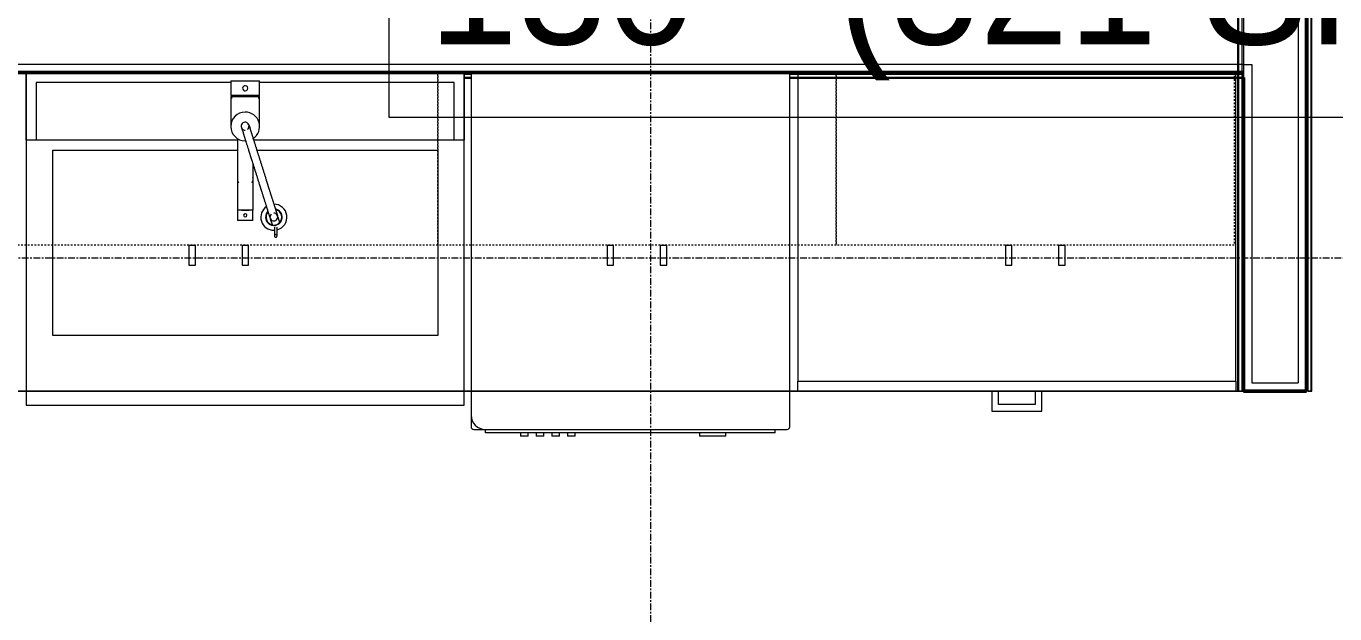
# Model space of a CAD drawing. Header units: inches. Extents: x -4235 to -464, y 9706 to 12425.
# Drawn here: x -2874.4 to -2775.8, y 10140.4 to 10184.7 of the extents above; entities that cross this region are included whole.
import ezdxf

# ---------------------------------------------------------------- set-up
doc = ezdxf.new("R2010")
doc.units = ezdxf.units.IN
doc.header["$MEASUREMENT"] = 0
doc.linetypes.add('Dash', pattern=[0.25, 0.125, -0.125])
doc.linetypes.add('Grid Line 1_2_', pattern=[0.875, 0.5, -0.125, 0.125, -0.125])
for name, color, linetype, lineweight in [('0-1', 7, 'Continuous', 5), ('0-2', 10, 'Continuous', 9), ('A-AREA-IDEN', 2, 'Continuous', 9), ('A-WALL-1', 250, 'Continuous', 50), ('A-WALL-2', 50, 'Continuous', 13), ('A-WALL-3', 10, 'Continuous', 9), ('A-WALL-4', 254, 'Continuous', 9), ('A-WALL-5', 7, 'Continuous', 9), ('A-WALL-6', 113, 'Continuous', 9), ('P-SANR-FIXT-1', 7, 'Continuous', 9), ('P-SANR-FIXT-2', 254, 'Continuous', 9), ('Q-CASE-1', 254, 'Continuous', 9), ('Q-CASE-2', 7, 'Continuous', 9), ('Q-CASE-3', 10, 'Continuous', 9), ('Q-CASE-4', 7, 'Dash', 9), ('Q-SPCQ-1', 7, 'Continuous', 9), ('Q-SPCQ-2', 10, 'Continuous', 9), ('Q-SPCQ-3', 254, 'Continuous', 9), ('S-GRID-1', 1, 'Grid Line 1_2_', 9)]:
    doc.layers.add(name, color=color, linetype=linetype, lineweight=lineweight)
doc.styles.add('Century Gothic', font='ufonts.com_century-gothic.ttf', dxfattribs={"height": 9})

# ---------------------------------------------------------------- blocks, each defined once
blk = doc.blocks.new('Basic Wall _ INT - W4BØF - _5_8 GYP - 2X4 WOOD_BATT_ - 5_8 GYP_ - ___-2701719-BACKGROUND - 1ST FLOOR')
at = {"layer": 'A-WALL-3'}
for p, q in [((-2841.375, 10181.164), (-2874.375, 10181.164)), ((-2840.86, 10181.164), (-2841.375, 10181.164)), ((-2841.375, 10181.039), (-2840.86, 10181.039)), ((-2841.375, 10180.813), (-2840.86, 10180.813)), ((-2782.688, 10181.164), (-2816.86, 10181.164)), ((-2816.86, 10181.039), (-2782.688, 10181.039)), ((-2816.86, 10180.813), (-2783.101, 10180.813)), ((-2783.101, 10180.813), (-2783.009, 10180.813)), ((-2783.101, 10180.751), (-2783.009, 10180.751)), ((-2782.982, 10180.813), (-2782.911, 10180.813)), ((-2782.982, 10180.751), (-2782.911, 10180.751)), ((-2782.89, 10180.813), (-2782.845, 10180.813)), ((-2782.89, 10180.751), (-2782.845, 10180.751)), ((-2782.688, 10181.164), (-2782.688, 10181.122)), ((-2782.688, 10181.14), (-2782.688, 10181.164)), ((-2782.688, 10181.122), (-2782.688, 10181.1)), ((-2782.688, 10181.1), (-2782.688, 10181.039)), ((-2782.688, 10181.039), (-2782.688, 10180.792)), ((-2782.688, 10180.963), (-2782.688, 10181.024)), ((-2782.688, 10180.813), (-2782.688, 10180.959))]:
    blk.add_line(p, q, dxfattribs=at)
at = {"layer": 'A-WALL-4'}
for p, q in [((-2841.375, 10180.751), (-2840.86, 10180.751)), ((-2816.86, 10180.751), (-2783.101, 10180.751))]:
    blk.add_line(p, q, dxfattribs=at)
blk = doc.blocks.new('Basic Wall _ INT - W4BØF - _5_8 GYP - 2X4 WOOD_BATT_ - 5_8 GYP_ - ___-2701722-BACKGROUND - 1ST FLOOR')
at = {"layer": 'A-WALL-3'}
for p, q in [((-2777.914, 10265.593), (-2777.938, 10265.569)), ((-2777.736, 10265.771), (-2777.798, 10265.709)), ((-2777.586, 10265.92), (-2777.732, 10265.775)), ((-2777.524, 10265.983), (-2777.586, 10265.92))]:
    blk.add_line(p, q, dxfattribs=at)
at = {"layer": 'A-WALL-4'}
for p, q in [((-2777.938, 10265.569), (-2777.938, 10157.164)), ((-2777.586, 10157.164), (-2777.586, 10265.92)), ((-2777.938, 10157.164), (-2777.914, 10157.164)), ((-2777.798, 10157.164), (-2777.736, 10157.164)), ((-2777.732, 10157.164), (-2777.586, 10157.164)), ((-2777.586, 10157.164), (-2777.524, 10157.164))]:
    blk.add_line(p, q, dxfattribs=at)
at = {"layer": 'A-WALL-5'}
for p, q in [((-2777.813, 10157.164), (-2777.813, 10265.694)), ((-2777.524, 10157.164), (-2777.524, 10265.983)), ((-2777.895, 10157.164), (-2777.938, 10157.164)), ((-2777.813, 10157.164), (-2777.895, 10157.164)), ((-2777.524, 10157.164), (-2777.813, 10157.164))]:
    blk.add_line(p, q, dxfattribs=at)
at = {"layer": 'A-WALL-5', "flags": 128}
for points in [[(-2777.895, 10265.612), (-2777.874, 10265.633), (-2777.854, 10265.653), (-2777.837, 10265.67), (-2777.824, 10265.683), (-2777.815, 10265.691), (-2777.813, 10265.694)], [(-2777.813, 10265.694), (-2777.793, 10265.714), (-2777.735, 10265.771), (-2777.644, 10265.863), (-2777.524, 10265.983)]]:
    blk.add_lwpolyline(points, dxfattribs=at)
blk = doc.blocks.new('Basic Wall _ INT - W4BØF - _5_8 GYP - 2X4 WOOD_BATT_ - 5_8 GYP_ - ___-2701721-BACKGROUND - 1ST FLOOR')
at = {"layer": 'A-WALL-3'}
for p, q in [((-2782.893, 10260.613), (-2783.039, 10260.468)), ((-2782.828, 10260.679), (-2782.889, 10260.617)), ((-2782.688, 10260.819), (-2782.712, 10260.795)), ((-2783.039, 10260.468), (-2783.101, 10260.405)), ((-2783.039, 10186.209), (-2783.039, 10186.328)), ((-2783.039, 10186.117), (-2783.039, 10186.208)), ((-2783.039, 10186.059), (-2783.039, 10186.117)), ((-2783.039, 10185.299), (-2783.039, 10185.914)), ((-2782.688, 10185.914), (-2782.688, 10181.164)), ((-2783.039, 10181.839), (-2783.039, 10185.289)), ((-2783.039, 10181.166), (-2783.039, 10181.789)), ((-2783.101, 10180.962), (-2783.101, 10181.02)), ((-2783.101, 10180.871), (-2783.101, 10180.962)), ((-2783.101, 10180.789), (-2783.101, 10180.87)), ((-2783.039, 10180.962), (-2783.039, 10181.02)), ((-2783.039, 10180.871), (-2783.039, 10180.962)), ((-2783.039, 10180.789), (-2783.039, 10180.87)), ((-2783.039, 10157.664), (-2783.039, 10180.751)), ((-2782.813, 10181.14), (-2782.813, 10180.789)), ((-2782.688, 10181.164), (-2782.688, 10180.789)), ((-2782.688, 10180.789), (-2782.688, 10157.664)), ((-2783.101, 10157.164), (-2783.101, 10157.664)), ((-2782.813, 10157.164), (-2783.101, 10157.164)), ((-2783.101, 10157.164), (-2783.039, 10157.164)), ((-2783.039, 10157.164), (-2783.039, 10157.664)), ((-2783.039, 10157.164), (-2782.893, 10157.164)), ((-2782.889, 10157.164), (-2782.828, 10157.164)), ((-2782.813, 10157.664), (-2782.813, 10157.164)), ((-2782.73, 10157.164), (-2782.813, 10157.164)), ((-2782.688, 10157.164), (-2782.73, 10157.164)), ((-2782.712, 10157.164), (-2782.688, 10157.164)), ((-2782.688, 10157.664), (-2782.688, 10157.164))]:
    blk.add_line(p, q, dxfattribs=at)
at = {"layer": 'A-WALL-4'}
for p, q in [((-2782.688, 10260.819), (-2782.688, 10185.914)), ((-2783.039, 10186.328), (-2783.039, 10260.468)), ((-2783.101, 10186.209), (-2783.101, 10186.328)), ((-2783.101, 10186.117), (-2783.101, 10186.208)), ((-2783.101, 10186.059), (-2783.101, 10186.117)), ((-2783.101, 10185.3), (-2783.101, 10185.914)), ((-2782.813, 10185.914), (-2782.813, 10185.293)), ((-2783.101, 10181.848), (-2783.101, 10185.289)), ((-2782.813, 10185.289), (-2782.813, 10181.807)), ((-2783.101, 10181.166), (-2783.101, 10181.841)), ((-2782.813, 10181.789), (-2782.813, 10181.165)), ((-2783.101, 10157.664), (-2783.101, 10180.789)), ((-2782.813, 10180.789), (-2782.813, 10157.664))]:
    blk.add_line(p, q, dxfattribs=at)
at = {"layer": 'A-WALL-5'}
for p, q in [((-2782.813, 10260.694), (-2782.813, 10185.914)), ((-2783.101, 10186.328), (-2783.101, 10260.405))]:
    blk.add_line(p, q, dxfattribs=at)
at = {"layer": 'A-WALL-5', "flags": 128}
for points in [[(-2783.101, 10260.405), (-2782.982, 10260.525), (-2782.89, 10260.617), (-2782.832, 10260.674), (-2782.813, 10260.694)], [(-2782.813, 10260.694), (-2782.81, 10260.697), (-2782.802, 10260.705), (-2782.789, 10260.718), (-2782.772, 10260.735), (-2782.752, 10260.755), (-2782.73, 10260.776)]]:
    blk.add_lwpolyline(points, dxfattribs=at)
blk = doc.blocks.new('300 Series Wall Hung Cabinet_302 - 33_ X 21_-2749814-BACKGROUND - 1ST FLOOR')
at = {"layer": 'Q-CASE-2'}
for p, q in [((-1.762, 16.874), (-2.25, 16.874)), ((-2.25, 16.874), (-2.25, 15.375)), ((-1.762, 15.375), (-1.762, 16.874)), ((2.238, 16.874), (1.75, 16.874)), ((1.75, 16.874), (1.75, 15.375)), ((2.238, 15.375), (2.238, 16.874)), ((-1.762, 15.375), (-2.25, 15.375)), ((2.238, 15.375), (1.75, 15.375))]:
    blk.add_line(p, q, dxfattribs=at)
at = {"layer": 'Q-CASE-4'}
for p, q in [((-16.5, 2.375), (-16.5, 15.375)), ((-16.5, 15.375), (16.5, 15.375)), ((16.5, 15.375), (16.5, 2.375)), ((16.5, 2.375), (-16.5, 2.375))]:
    blk.add_line(p, q, dxfattribs=at)
blk = doc.blocks.new('Vanity Cabinet-Double Door - 33_-V34-BACKGROUND - 1ST FLOOR')
at = {"layer": 'Q-CASE-1'}
for p, q in [((-15.762, -5.097), (-15.762, -0.375)), ((-15.762, -0.375), (-15.762, -5.097)), ((-15.012, -0.75), (-15.012, -5.097)), ((-0.345, -0.75), (-15.012, -0.75)), ((16.488, -0.75), (1.82, -0.75)), ((16.488, -5.097), (16.488, -0.75)), ((17.238, -0.375), (17.238, -5.097)), ((17.238, -5.097), (17.238, -0.375))]:
    blk.add_line(p, q, dxfattribs=at)
at = {"layer": 'Q-CASE-3'}
for p, q in [((-15.762, -0.375), (-15.762, 0)), ((-15.762, 0), (17.238, 0)), ((-15.762, 0), (-15.762, -0.375)), ((17.238, 0), (-15.762, 0)), ((17.238, 0), (-15.762, 0)), ((17.238, 0), (17.238, -0.375)), ((17.238, -0.375), (17.238, 0))]:
    blk.add_line(p, q, dxfattribs=at)
blk = doc.blocks.new('Base Cabinet 3 Drawer 230 - Base Cabinet 3 Drawer 230 33_-2609767-BACKGROUND - 1ST FLOOR')
at = {"layer": 'Q-CASE-1'}
for p, q in [((-15.762, 24), (17.238, 24)), ((-15.762, 23.25), (-15.762, 24)), ((-0.638, 24), (-1.137, 24)), ((2.113, 24), (2.613, 24)), ((17.238, 24), (17.238, 23.25)), ((17.238, 23.25), (-15.762, 23.25)), ((-15.762, 23.25), (-15.762, 0.375)), ((17.238, 0.375), (17.238, 23.25))]:
    blk.add_line(p, q, dxfattribs=at)
at = {"layer": 'Q-CASE-2'}
for p, q in [((2.613, 25.5), (-1.137, 25.5)), ((-1.137, 25.5), (-1.137, 24)), ((-0.638, 24), (-0.638, 25.001)), ((-0.638, 25.001), (2.113, 25.001)), ((2.113, 25.001), (2.113, 24)), ((2.613, 24), (2.613, 25.5))]:
    blk.add_line(p, q, dxfattribs=at)
at = {"layer": 'Q-CASE-3'}
for p, q in [((-0.638, 24), (-1.137, 24)), ((-0.638, 24), (-1.137, 24)), ((2.113, 24), (2.613, 24)), ((2.113, 24), (2.613, 24)), ((-15.762, 0.375), (-15.762, 0.001)), ((17.238, 0), (17.238, 0.375)), ((-15.762, 0), (17.238, 0))]:
    blk.add_line(p, q, dxfattribs=at)
blk = doc.blocks.new('kitchen_faucet_14143 - kitchen_faucet_14143-2439044-BACKGROUND - 1ST FLOOR')
at = {"layer": 'P-SANR-FIXT-1'}
for p, q in [((2.264, 1.083), (0, 1.083)), ((2.342, 1.024), (2.101, 1.024)), ((2.264, 1.083), (2.264, -1.083)), ((3.445, 1.083), (2.342, 1.083)), ((2.342, -1.083), (2.342, 1.083)), ((3.445, 1.083), (3.445, -1.083)), ((-6.299, 0.571), (-7.087, 0.571)), ((-7.087, -0.571), (-7.087, 0.571)), ((-0.9, 0.591), (-6.299, 0.591)), ((-6.299, 0.57), (-6.299, 0.591)), ((-6.299, 0.418), (-6.299, 0.497)), ((-6.299, 0.295), (-6.299, 0.405)), ((-6.299, 0.153), (-6.299, 0.286)), ((-6.299, 0.285), (-6.299, 0.153)), ((-6.299, 0.148), (-6.299, -0.148)), ((-6.299, -0.148), (-6.299, 0.148)), ((-3.975, 0.591), (-4.892, 0.591)), ((-7.087, -0.571), (-6.299, -0.571)), ((-6.299, -0.153), (-6.299, -0.285)), ((-6.299, -0.286), (-6.299, -0.153)), ((-6.299, -0.405), (-6.299, -0.295)), ((-6.299, -0.497), (-6.299, -0.418)), ((-6.299, -0.591), (-6.299, -0.511)), ((-6.299, -0.591), (-2.826, -0.591)), ((-4.892, -0.591), (-3.975, -0.591)), ((-0.944, -0.591), (-0.9, -0.591)), ((-7.411, -2.043), (-6.988, -1.91)), ((0, -1.083), (2.264, -1.083)), ((2.101, -1.024), (2.342, -1.024)), ((2.342, -1.083), (3.445, -1.083)), ((-7.579, -2.201), (-8.244, -2.201)), ((-8.244, -2.398), (-7.579, -2.398)), ((-6.814, -2.46), (-7.234, -2.592))]:
    blk.add_line(p, q, dxfattribs=at)
at = {"layer": 'P-SANR-FIXT-1', "flags": 128}
for points in [[(-0.065, 0.289), (-0.065, 0.289), (-0.066, 0.289), (-0.068, 0.288), (-0.071, 0.287), (-0.075, 0.286), (-0.079, 0.285), (-0.084, 0.283), (-0.09, 0.281), (-0.097, 0.279), (-0.105, 0.277), (-0.113, 0.274), (-0.261, 0.227), (-0.278, 0.222), (-0.297, 0.216), (-0.461, 0.164), (-0.487, 0.156), (-0.513, 0.148), (-0.54, 0.139), (-0.567, 0.131), (-0.596, 0.122), (-0.625, 0.112), (-0.655, 0.103), (-0.686, 0.093), (-0.717, 0.083), (-0.75, 0.073), (-0.783, 0.063), (-0.817, 0.052), (-0.851, 0.041), (-0.886, 0.03), (-0.923, 0.018), (-0.959, 0.007), (-0.997, -0.005), (-1.035, -0.017), (-1.074, -0.029), (-1.114, -0.042), (-1.154, -0.055), (-1.196, -0.068), (-1.238, -0.081), (-1.28, -0.094), (-1.323, -0.108), (-1.368, -0.122), (-1.412, -0.136), (-1.458, -0.15), (-1.504, -0.165), (-1.55, -0.18), (-1.598, -0.195), (-1.645, -0.21), (-1.694, -0.225), (-1.743, -0.241), (-1.793, -0.256), (-2.495, -0.478), (-2.551, -0.496), (-2.609, -0.514), (-2.666, -0.532), (-2.724, -0.55), (-2.782, -0.568), (-2.84, -0.587), (-2.899, -0.605), (-2.958, -0.624), (-3.017, -0.642), (-3.076, -0.661), (-3.135, -0.68), (-3.195, -0.699), (-3.255, -0.718), (-3.314, -0.736), (-3.374, -0.755), (-3.434, -0.774), (-3.494, -0.793), (-3.554, -0.812), (-3.614, -0.831), (-3.673, -0.85), (-3.733, -0.869), (-3.793, -0.887), (-3.852, -0.906), (-3.912, -0.925), (-3.971, -0.944), (-4.03, -0.962), (-4.089, -0.981), (-4.147, -0.999), (-4.205, -1.018), (-4.263, -1.036), (-4.321, -1.054), (-4.939, -1.249), (-4.991, -1.266), (-5.043, -1.282), (-5.095, -1.298), (-5.145, -1.314), (-5.196, -1.33), (-5.435, -1.406), (-5.482, -1.421), (-5.528, -1.435), (-5.573, -1.449), (-5.617, -1.463), (-5.661, -1.477), (-5.704, -1.491), (-5.747, -1.504), (-5.789, -1.517), (-5.83, -1.53), (-5.87, -1.543), (-5.909, -1.555), (-5.948, -1.568), (-5.986, -1.58), (-6.024, -1.592), (-6.06, -1.603), (-6.096, -1.614), (-6.131, -1.625), (-6.166, -1.636), (-6.199, -1.647), (-6.232, -1.657), (-6.264, -1.667), (-6.296, -1.677), (-6.326, -1.687), (-6.356, -1.696), (-6.385, -1.706), (-6.413, -1.714), (-6.441, -1.723), (-6.468, -1.732), (-6.493, -1.74), (-6.519, -1.748), (-6.543, -1.755), (-6.567, -1.763), (-6.589, -1.77), (-6.612, -1.777), (-6.633, -1.784), (-6.653, -1.79), (-6.673, -1.796), (-6.692, -1.802), (-6.71, -1.808), (-6.727, -1.813), (-6.744, -1.819), (-6.759, -1.824), (-6.774, -1.828), (-6.788, -1.833), (-6.802, -1.837), (-6.814, -1.841), (-6.826, -1.845), (-6.837, -1.848), (-6.847, -1.851), (-6.857, -1.854), (-6.865, -1.857), (-6.873, -1.86), (-6.88, -1.862), (-6.887, -1.864), (-6.892, -1.866), (-6.897, -1.867), (-6.901, -1.868), (-6.904, -1.869), (-6.906, -1.87), (-6.908, -1.87), (-6.908, -1.871)], [(0.266, 0.177), (0.214, 0.234), (0.149, 0.275), (0.075, 0.298), (-0.002, 0.302), (-0.077, 0.285), (-0.146, 0.249), (-0.202, 0.197), (-0.244, 0.132), (-0.267, 0.059), (-0.269, 0.008)], [(-0.218, -0.162), (-0.166, -0.219), (-0.101, -0.26), (-0.027, -0.283), (0.05, -0.287), (0.125, -0.27), (0.193, -0.234), (0.25, -0.182), (0.292, -0.117), (0.315, -0.044), (0.318, 0.033), (0.301, 0.109), (0.266, 0.177)], [(0.113, -0.274), (0.112, -0.274), (0.111, -0.275), (0.109, -0.275), (0.106, -0.276), (0.103, -0.277), (0.098, -0.279), (0.093, -0.28), (0.087, -0.282), (0.08, -0.284), (0.073, -0.287), (0.065, -0.289), (-0.083, -0.336), (-0.101, -0.342), (-0.12, -0.347), (-0.139, -0.354), (-0.16, -0.36), (-0.181, -0.367), (-0.203, -0.374), (-0.225, -0.381), (-0.249, -0.388), (-0.273, -0.396), (-0.298, -0.404), (-0.324, -0.412), (-0.351, -0.42), (-0.378, -0.429), (-0.406, -0.438), (-0.435, -0.447), (-0.465, -0.456), (-0.495, -0.466), (-0.526, -0.476), (-0.558, -0.486), (-0.591, -0.496), (-0.625, -0.507), (-0.659, -0.518), (-0.694, -0.529), (-0.729, -0.54), (-0.766, -0.551), (-0.803, -0.563), (-0.841, -0.575), (-0.88, -0.587), (-0.919, -0.6), (-0.96, -0.612), (-1, -0.625), (-1.042, -0.638), (-1.084, -0.652), (-1.127, -0.665), (-1.171, -0.679), (-1.215, -0.693), (-1.261, -0.707), (-1.306, -0.722), (-1.353, -0.737), (-1.4, -0.751), (-1.447, -0.766), (-1.496, -0.782), (-1.545, -0.797), (-1.594, -0.813), (-1.644, -0.829), (-1.695, -0.845), (-1.746, -0.861), (-1.798, -0.877), (-1.85, -0.894), (-1.903, -0.91), (-1.957, -0.927), (-2.01, -0.944), (-2.065, -0.961), (-2.12, -0.979), (-2.175, -0.996), (-2.231, -1.014), (-2.287, -1.031), (-2.344, -1.049), (-2.4, -1.067), (-2.458, -1.085), (-2.515, -1.103), (-2.573, -1.122), (-2.631, -1.14), (-2.69, -1.159), (-2.749, -1.177), (-2.808, -1.196), (-2.867, -1.214), (-2.926, -1.233), (-2.985, -1.252), (-3.045, -1.271), (-3.105, -1.29), (-3.165, -1.308), (-3.224, -1.327), (-3.284, -1.346), (-3.344, -1.365), (-3.404, -1.384), (-3.464, -1.403), (-3.524, -1.422), (-3.583, -1.441), (-3.643, -1.459), (-3.702, -1.478), (-3.762, -1.497), (-3.821, -1.515), (-3.88, -1.534), (-3.938, -1.553), (-3.997, -1.571), (-4.055, -1.589), (-4.113, -1.608), (-4.736, -1.804), (-4.788, -1.821), (-4.84, -1.837), (-4.892, -1.854), (-4.943, -1.87), (-4.993, -1.886), (-5.222, -1.958), (-5.269, -1.972), (-5.315, -1.987), (-5.361, -2.002), (-5.406, -2.016), (-5.45, -2.03), (-5.494, -2.043), (-5.537, -2.057), (-5.579, -2.07), (-5.621, -2.084), (-5.661, -2.096), (-5.702, -2.109), (-5.741, -2.122), (-5.78, -2.134), (-5.818, -2.146), (-5.855, -2.157), (-5.891, -2.169), (-5.927, -2.18), (-5.962, -2.191), (-5.996, -2.202), (-6.029, -2.213), (-6.062, -2.223), (-6.094, -2.233), (-6.125, -2.243), (-6.155, -2.252), (-6.185, -2.262), (-6.214, -2.271), (-6.242, -2.28), (-6.269, -2.288), (-6.296, -2.297), (-6.322, -2.305), (-6.347, -2.313), (-6.371, -2.32), (-6.394, -2.328), (-6.417, -2.335), (-6.439, -2.342), (-6.46, -2.348), (-6.48, -2.355), (-6.5, -2.361), (-6.518, -2.367), (-6.536, -2.372), (-6.553, -2.378), (-6.57, -2.383), (-6.585, -2.388), (-6.6, -2.393), (-6.614, -2.397), (-6.627, -2.401), (-6.639, -2.405), (-6.651, -2.409), (-6.662, -2.412), (-6.672, -2.415), (-6.681, -2.418), (-6.689, -2.421), (-6.697, -2.423), (-6.704, -2.425), (-6.71, -2.427), (-6.715, -2.429), (-6.72, -2.43), (-6.724, -2.432), (-6.726, -2.433), (-6.729, -2.433), (-6.73, -2.434), (-6.731, -2.434)], [(-6.611, -1.943), (-6.672, -1.897), (-6.743, -1.867), (-6.82, -1.857), (-6.896, -1.867), (-6.967, -1.897), (-7.028, -1.943), (-7.075, -2.005), (-7.105, -2.076), (-7.115, -2.152)], [(-7.115, -2.152), (-7.105, -2.229), (-7.075, -2.3), (-7.028, -2.361), (-6.967, -2.408), (-6.896, -2.437), (-6.82, -2.448), (-6.743, -2.437), (-6.672, -2.408), (-6.611, -2.361), (-6.564, -2.3), (-6.534, -2.229), (-6.524, -2.152)]]:
    blk.add_lwpolyline(points, dxfattribs=at)
at = {"layer": 'P-SANR-FIXT-1'}
for centre, radius, start, end in [((0, 0), 1.083, 360, 180), ((-6.689, 0), 0.118, 0, 180), ((2.878, 0), 0.197, 0, 180), ((-6.689, 0), 0.118, 180, 360), ((0, 0), 1.083, 180, 182.38113), ((0, 0), 1.083, 212.52884, 360), ((2.878, 0), 0.197, 180, 0), ((-6.832, -2.159), 0.984, 34.62886, 180), ((-6.832, -2.159), 0.63, 45, 180), ((-6.832, -2.159), 0.591, 47.2269, 168.63971), ((-6.832, -2.159), 0.984, 180, 183.62456), ((-6.832, -2.159), 0.984, 195, 360), ((-6.832, -2.159), 0.63, 180, 349.69161), ((-6.832, -2.159), 0.591, 168.63971, 180), ((-6.832, -2.159), 0.591, 180, 227.11654), ((-6.832, -2.159), 0.591, 227.11654, 345.23517)]:
    blk.add_arc(centre, radius, start, end, dxfattribs=at)
for centre, major_axis, ratio, start_param, end_param in [((-3.975, 0), (0, 0.591), 0.906308, 6.021386, 6.806784), ((-3.975, 0), (0, 0.591), 0.906308, 2.617994, 3.403392), ((-8.244, -2.3), (0, 0.0984), 0.984808, 4.712389, 7.853982), ((-8.244, -2.3), (0, 0.0984), 0.984808, 1.570796, 4.712389)]:
    blk.add_ellipse(centre, major_axis=major_axis, ratio=ratio, start_param=start_param, end_param=end_param, dxfattribs=at)
blk = doc.blocks.new('Stainless Steel Farmhous Kitchen Sink - Stainless Steel Farmhous Kitchen Sink-V75-BACKGROUND - 1ST FLOOR')
at = {"layer": 'P-SANR-FIXT-1'}
for p, q in [((-33, -21.149), (-33, -22.203)), ((0, -22.203), (0, -21.149)), ((-33, -22.203), (0, -22.203))]:
    blk.add_line(p, q, dxfattribs=at)
at = {"layer": 'P-SANR-FIXT-2'}
for p, q in [((-17.087, -2.247), (-33, -2.247)), ((-33, -2.247), (-33, -21.149)), ((0, -2.247), (-15.879, -2.247)), ((0, -21.149), (0, -2.247)), ((-31, -16.956), (-31, -3)), ((-31, -3), (-17.085, -3)), ((-15.64, -3), (-2, -3)), ((-2, -3), (-2, -16.956)), ((-2, -16.956), (-31, -16.956))]:
    blk.add_line(p, q, dxfattribs=at)
blk = doc.blocks.new('300 Series Wall Hung Cabinet_302 - 30_ X 27_-2568021-BACKGROUND - 1ST FLOOR')
at = {"layer": 'Q-CASE-2'}
for p, q in [((-1.762, 16.874), (-2.25, 16.874)), ((-2.25, 16.874), (-2.25, 15.375)), ((-1.762, 15.375), (-1.762, 16.874)), ((2.238, 16.874), (1.75, 16.874)), ((1.75, 16.874), (1.75, 15.375)), ((2.238, 15.375), (2.238, 16.874)), ((-1.762, 15.375), (-2.25, 15.375)), ((2.238, 15.375), (1.75, 15.375))]:
    blk.add_line(p, q, dxfattribs=at)
at = {"layer": 'Q-CASE-4'}
for p, q in [((-15, 2.375), (-15, 15.375)), ((-15, 15.375), (15, 15.375)), ((15, 15.375), (15, 2.375)), ((15, 2.375), (-15, 2.375))]:
    blk.add_line(p, q, dxfattribs=at)
blk = doc.blocks.new('CTR - 1st Phase - Unit Layouts_rvt-1-BACKGROUND - 1ST FLOOR')
at = {"layer": 'A-WALL-1'}
for p, q in [((-2777.938, 10157.164), (-2777.938, 10265.569)), ((-2906.375, 10181.164), (-2782.688, 10181.164)), ((-2782.688, 10180.789), (-2782.688, 10157.164)), ((-2782.688, 10157.164), (-2782.063, 10157.164)), ((-2782.063, 10157.164), (-2778.563, 10157.164)), ((-2778.563, 10157.164), (-2777.938, 10157.164))]:
    blk.add_line(p, q, dxfattribs=at)
at = {"layer": 'A-WALL-2'}
for p, q in [((-2778.563, 10264.944), (-2778.563, 10157.789)), ((-2782.688, 10181.789), (-2932, 10181.789)), ((-2782.688, 10181.789), (-2782.063, 10181.789)), ((-2782.063, 10181.789), (-2782.063, 10181.164)), ((-2782.063, 10181.164), (-2782.063, 10180.789)), ((-2782.063, 10180.789), (-2782.063, 10157.789)), ((-2782.063, 10157.789), (-2778.563, 10157.789))]:
    blk.add_line(p, q, dxfattribs=at)
at = {"layer": 'A-WALL-3'}
for p, q in [((-2777.938, 10157.164), (-2777.938, 10265.569)), ((-2841.375, 10181.164), (-2840.86, 10181.164)), ((-2816.86, 10181.164), (-2783.101, 10181.164)), ((-2783.101, 10181.164), (-2783.01, 10181.164)), ((-2782.982, 10181.164), (-2782.911, 10181.164)), ((-2782.89, 10181.164), (-2782.846, 10181.164)), ((-2782.688, 10181.02), (-2782.688, 10180.789)), ((-2782.688, 10180.751), (-2782.688, 10157.664)), ((-2782.688, 10157.664), (-2782.688, 10157.164))]:
    blk.add_line(p, q, dxfattribs=at)
at = {"layer": 'A-WALL-4'}
blk.add_line((-2777.938, 10157.164), (-2782.688, 10157.164), dxfattribs=at)
at = {"layer": 'A-WALL-6'}
for p, q in [((-2782.688, 10181.164), (-2906.375, 10181.164)), ((-2906.375, 10181.164), (-2782.688, 10181.164)), ((-2782.688, 10180.789), (-2782.688, 10181.164)), ((-2782.688, 10181.164), (-2782.688, 10180.789)), ((-2782.688, 10157.164), (-2782.688, 10180.789)), ((-2782.688, 10180.789), (-2782.688, 10157.164)), ((-2907.375, 10157.164), (-2782.688, 10157.164)), ((-2782.688, 10157.164), (-2907.375, 10157.164))]:
    blk.add_line(p, q, dxfattribs=at)
at = {"layer": 'Q-SPCQ-1'}
for p, q in [((-2840.86, 10157.164), (-2840.86, 10155.361)), ((-2816.86, 10154.486), (-2816.86, 10157.164)), ((-2840.86, 10155.361), (-2840.86, 10154.486)), ((-2840.663, 10154.289), (-2839.788, 10154.289)), ((-2839.788, 10154.289), (-2817.056, 10154.289)), ((-2839.767, 10154.039), (-2839.767, 10154.29)), ((-2817.952, 10154.039), (-2817.952, 10154.289)), ((-2817.952, 10154.039), (-2839.767, 10154.039)), ((-2837.143, 10154.039), (-2837.143, 10153.789)), ((-2836.553, 10153.789), (-2837.143, 10153.789)), ((-2836.553, 10153.789), (-2836.553, 10154.039)), ((-2835.962, 10154.039), (-2835.962, 10153.789)), ((-2835.372, 10153.789), (-2835.962, 10153.789)), ((-2835.372, 10153.789), (-2835.372, 10154.039)), ((-2834.781, 10154.039), (-2834.781, 10153.789)), ((-2834.191, 10153.789), (-2834.781, 10153.789)), ((-2834.191, 10153.789), (-2834.191, 10154.039)), ((-2833.6, 10154.039), (-2833.6, 10153.789)), ((-2833.01, 10153.789), (-2833.6, 10153.789)), ((-2833.01, 10153.789), (-2833.01, 10154.039)), ((-2823.652, 10154.039), (-2823.652, 10153.789)), ((-2822.668, 10153.789), (-2823.652, 10153.789)), ((-2821.684, 10153.789), (-2822.668, 10153.789)), ((-2821.684, 10153.789), (-2821.684, 10154.039))]:
    blk.add_line(p, q, dxfattribs=at)
for centre, radius, start, end in [((-2839.788, 10155.361), 1.072, 180, 270), ((-2840.663, 10154.486), 0.197, 180, 270), ((-2817.056, 10154.486), 0.197, 270, 0), ((-2817.056, 10154.486), 0.197, 285, 0)]:
    blk.add_arc(centre, radius, start, end, dxfattribs=at)
at = {"layer": 'Q-SPCQ-2'}
for p, q in [((-2840.86, 10181.164), (-2840.86, 10180.789)), ((-2816.86, 10181.164), (-2840.86, 10181.164)), ((-2816.86, 10180.789), (-2816.86, 10181.164))]:
    blk.add_line(p, q, dxfattribs=at)
at = {"layer": 'Q-SPCQ-3'}
for p, q in [((-2840.86, 10180.789), (-2840.86, 10157.164)), ((-2816.86, 10157.164), (-2816.86, 10180.789))]:
    blk.add_line(p, q, dxfattribs=at)
at = {"layer": '0-2'}
for name, p in [('Basic Wall _ INT - W4BØF - _5_8 GYP - 2X4 WOOD_BATT_ - 5_8 GYP_ - ___-2701722-BACKGROUND - 1ST FLOOR', (0, 0)), ('Basic Wall _ INT - W4BØF - _5_8 GYP - 2X4 WOOD_BATT_ - 5_8 GYP_ - ___-2701721-BACKGROUND - 1ST FLOOR', (0, 0)), ('Basic Wall _ INT - W4BØF - _5_8 GYP - 2X4 WOOD_BATT_ - 5_8 GYP_ - ___-2701719-BACKGROUND - 1ST FLOOR', (0, 0)), ('Vanity Cabinet-Double Door - 33_-V34-BACKGROUND - 1ST FLOOR', (-2858.613, 10181.164)), ('Stainless Steel Farmhous Kitchen Sink - Stainless Steel Farmhous Kitchen Sink-V75-BACKGROUND - 1ST FLOOR', (-2841.375, 10178.314))]:
    blk.add_blockref(name, p, dxfattribs=at)
for name, p, rotation in [('300 Series Wall Hung Cabinet_302 - 33_ X 21_-2749814-BACKGROUND - 1ST FLOOR', (-2859.875, 10183.539), 180), ('300 Series Wall Hung Cabinet_302 - 30_ X 27_-2568021-BACKGROUND - 1ST FLOOR', (-2828.375, 10183.539), 180), ('Base Cabinet 3 Drawer 230 - Base Cabinet 3 Drawer 230 33_-2609767-BACKGROUND - 1ST FLOOR', (-2799.012, 10181.164), 180), ('300 Series Wall Hung Cabinet_302 - 30_ X 27_-2568021-BACKGROUND - 1ST FLOOR', (-2798.375, 10183.539), 180), ('kitchen_faucet_14143 - kitchen_faucet_14143-2439044-BACKGROUND - 1ST FLOOR', (-2857.875, 10177.108), 89.99999999998396)]:
    blk.add_blockref(name, p, dxfattribs=dict(at, rotation=rotation))

msp = doc.modelspace()

# ---------------------------------------------------------------- linework, layer by layer
at = {"layer": 'A-AREA-IDEN', "flags": 128}
msp.add_lwpolyline([(-2847.042, 10199.29), (-2762.542, 10199.29), (-2762.542, 10177.794), (-2847.042, 10177.794)], close=True, dxfattribs=at)
at = {"layer": 'S-GRID-1'}
for p, q in [((-2827.324, 9836.18), (-2827.324, 12375.68)), ((-464.451, 10167.189), (-4185.697, 10167.189))]:
    msp.add_line(p, q, dxfattribs=at)

# ---------------------------------------------------------------- block references
at = {"layer": '0-1'}
msp.add_blockref('CTR - 1st Phase - Unit Layouts_rvt-1-BACKGROUND - 1ST FLOOR', (0, 0), dxfattribs=at)

# ---------------------------------------------------------------- texts
at = {"layer": 'A-AREA-IDEN', "insert": (-2844.042, 10192.29), "char_height": 9, "width": 94.839, "attachment_point": 1, "style": 'Century Gothic'}
msp.add_mtext('130 - (521 SF)', dxfattribs=at)

doc.saveas('drawing.dxf')
